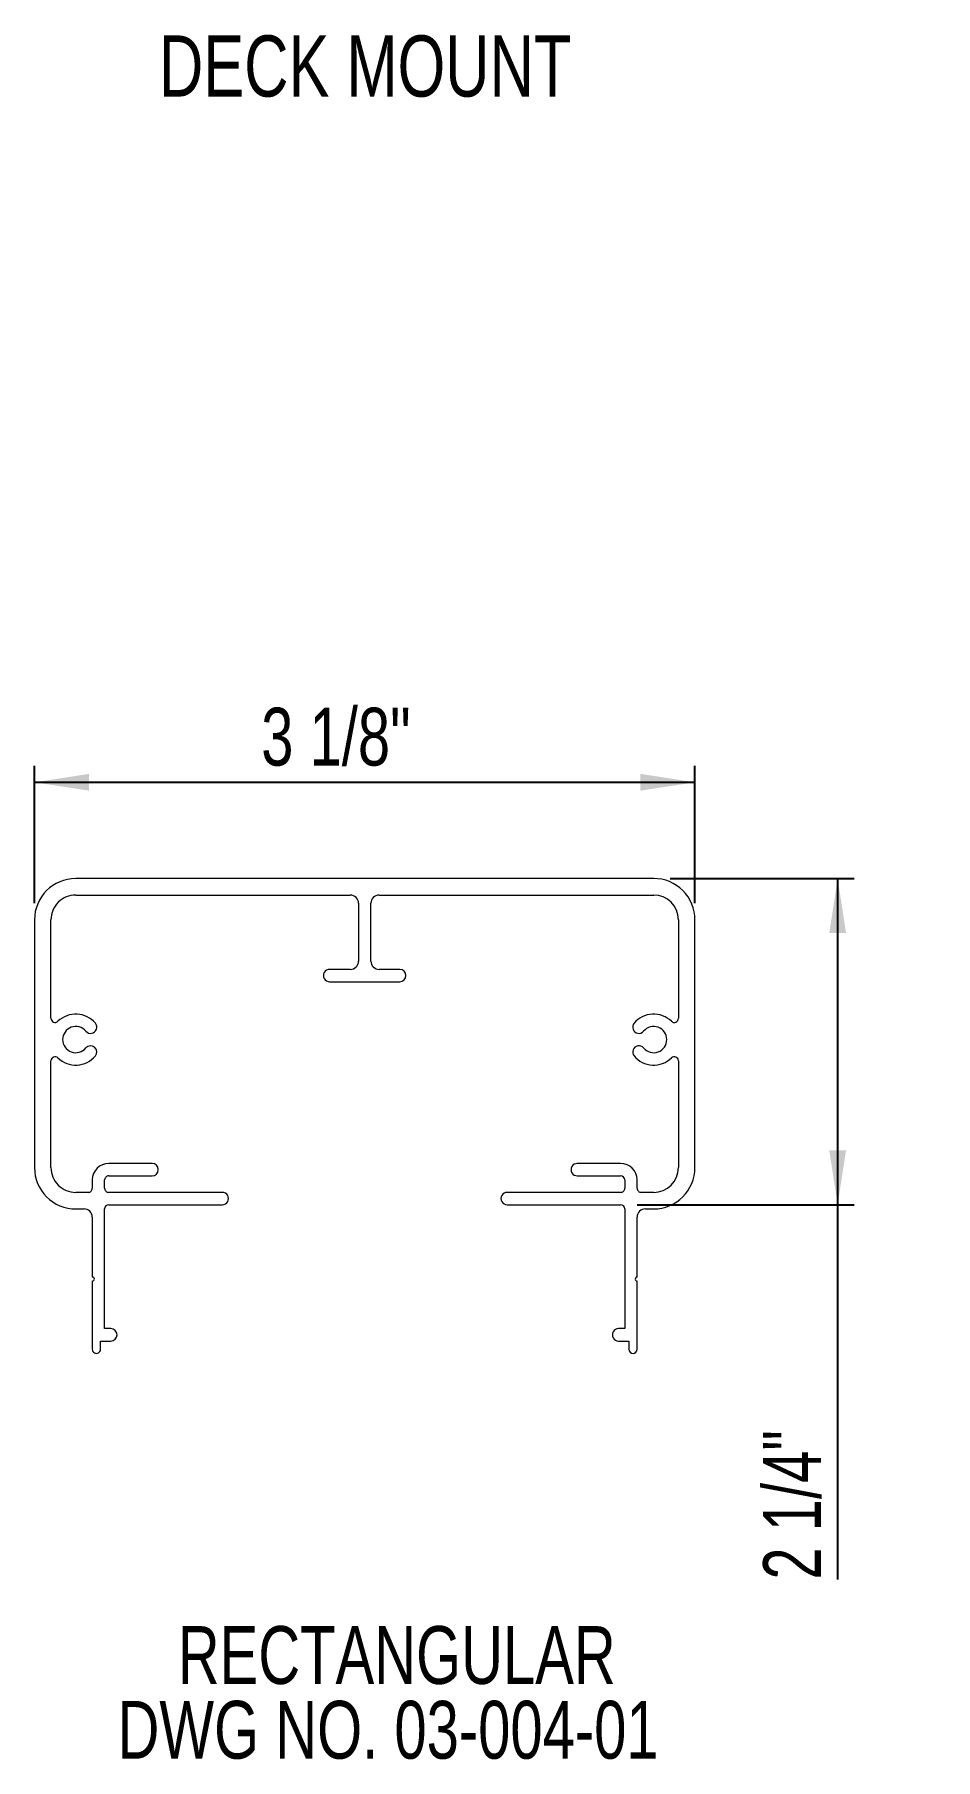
# Model space of a CAD drawing. Header units: inches. Extents: x 0.03 to 2.74, y 0.01 to 1.91.
# Drawn here: x 1.7066 to 1.8856, y 0.7054 to 1.048 of the extents above; entities that cross this region are included whole.
import ezdxf

# ---------------------------------------------------------------- set-up
doc = ezdxf.new("R2010")
doc.units = ezdxf.units.IN
doc.header["$MEASUREMENT"] = 0
doc.layers.add('SLD-0_0', color=7, linetype='Continuous')
doc.styles.add('SLDTEXTSTYLE0', font='TXT', dxfattribs={"width": 0.75})
doc.dimstyles.new('SLDDIMSTYLE8', dxfattribs={"dimtxt": 0.01148293963254593, "dimasz": 0.01083333333333333, "dimexe": 0, "dimexo": 0.0625, "dimgap": 0.002870734908136483, "dimtad": 1, "dimdec": 3, "dimlfac": 2, "dimrnd": 1e-09, "dimzin": 12, "dimdsep": 46, "dimtxsty": 'SLDTEXTSTYLE0', "dimsah": 1, "dimcen": 0.09, "dimadec": 0, "dimazin": 3, "dimtfac": 1, "dimtdec": 3, "dimtofl": 0, "dimtmove": 0, "dimatfit": 3, "dimfxl": 1, "dimfrac": 2, "dimtolj": 1, "dimtzin": 12, "dimarcsym": 0})
doc.dimstyles.new('SLDDIMSTYLE9', dxfattribs={"dimtxt": 0.01148293963254593, "dimasz": 0.01083333333333333, "dimexe": 0, "dimexo": 0.0625, "dimgap": 0.002870734908136483, "dimtad": 1, "dimdec": 3, "dimlfac": 2, "dimrnd": 1e-09, "dimzin": 12, "dimdsep": 46, "dimtxsty": 'SLDTEXTSTYLE0', "dimsah": 1, "dimcen": 0.09, "dimadec": 0, "dimazin": 3, "dimtfac": 1, "dimtdec": 3, "dimtofl": 0, "dimtmove": 0, "dimatfit": 3, "dimfxl": 1, "dimfrac": 2, "dimtolj": 1, "dimtzin": 12, "dimarcsym": 0})

# ---------------------------------------------------------------- blocks, each defined once
blk = doc.blocks.new('SW_NOTE_1')
at = {"layer": 'SLD-0_0', "color": 0, "char_height": 0.01148293963254593, "attachment_point": 2, "style": 'SLDTEXTSTYLE0'}
for s, insert in [('RECTANGULAR', (0.05346743766404195, 0.01480228703806392)), ('DWG NO. 03-004-01', (0.05174100873234083, -4.579213010293457e-05))]:
    blk.add_mtext(s, dxfattribs=dict(at, insert=insert))
blk = doc.blocks.new('_D_8')
at = {"layer": 'SLD-0_0', "color": 7}
for p, q in [((1.706554315222233, 0.8754246240496997), (1.706554315222233, 0.902742706366568)), ((1.837787911022758, 0.8754246240496997), (1.837787911022758, 0.902742706366568)), ((1.706554315222233, 0.8994618664715549), (1.837787911022758, 0.8994618664715549))]:
    blk.add_line(p, q, dxfattribs=at)
for points in [[(1.706554315222233, 0.8994618664715549), (1.717387648555566, 0.8977951998048882), (1.717387648555566, 0.9011285331382216)], [(1.837787911022758, 0.8994618664715549), (1.826954577689425, 0.9011285331382216), (1.826954577689425, 0.8977951998048882)]]:
    blk.add_solid(points, dxfattribs=at)
at = {"layer": 'SLD-0_0', "color": 7, "insert": (1.751605486392815, 0.9142641529367089, 0.0001640419947507572), "char_height": 0.01148293963254593, "attachment_point": 1, "style": 'SLDTEXTSTYLE0'}
blk.add_mtext('3 1/8"', dxfattribs=at)
blk = doc.blocks.new('_D_9')
at = {"layer": 'SLD-0_0', "color": 7}
for p, q in [((1.832866651180238, 0.8803458838922193), (1.86942495208283, 0.8803458838922193)), ((1.866144112187817, 0.8803458838922193), (1.866144112187817, 0.8155492959657102)), ((1.826304971390212, 0.8155492959657102), (1.86942495208283, 0.8155492959657102)), ((1.866144112187817, 0.8155492959657102), (1.866144112187817, 0.7410904735605416))]:
    blk.add_line(p, q, dxfattribs=at)
for points in [[(1.866144112187817, 0.8803458838922193), (1.86447744552115, 0.869512550558886), (1.867810778854484, 0.869512550558886)], [(1.866144112187817, 0.8155492959657102), (1.867810778854484, 0.8263826292990436), (1.86447744552115, 0.8263826292990436)]]:
    blk.add_solid(points, dxfattribs=at)
at = {"layer": 'SLD-0_0', "color": 7, "insert": (1.851341825722663, 0.7410904735605416, 0.0001640419947510281), "char_height": 0.01148293963254593, "attachment_point": 1, "rotation": 90.00000000000041, "style": 'SLDTEXTSTYLE0'}
blk.add_mtext('2 1/4"', dxfattribs=at)

msp = doc.modelspace()

# ---------------------------------------------------------------- linework, layer by layer
at = {"color": 7, "linetype": 'Continuous', "lineweight": 15}
for p, q in [((1.829585811285225, 0.8803458838922239), (1.714756414959765, 0.8803458838922242)), ((1.714756414959766, 0.8770650439972107), (1.769300378214359, 0.8770650439972107)), ((1.770940798161865, 0.8754246240497044), (1.770940798161865, 0.8639416844171587)), ((1.773401428083125, 0.8639416844171582), (1.773401428083125, 0.875424624049704)), ((1.775041848030632, 0.8770650439972107), (1.829585811285225, 0.8770650439972107)), ((1.706554315222233, 0.872143784154691), (1.706554315222233, 0.8229311857294944)), ((1.709835155117246, 0.8525841566078868), (1.709835155117246, 0.8721437841546905)), ((1.834507071127745, 0.872143784154691), (1.834507071127745, 0.8525841566078868)), ((1.837787911022758, 0.822931185729494), (1.837787911022758, 0.8721437841546905)), ((1.769300378214359, 0.8623012644696519), (1.765199328345592, 0.8623012644696515)), ((1.779142897899398, 0.8623012644696515), (1.775041848030632, 0.8623012644696515)), ((1.765199328345592, 0.859840634548392), (1.779142897899398, 0.859840634548392)), ((1.709835155117246, 0.822931185729494), (1.709835155117246, 0.8441312332238049)), ((1.834507071127745, 0.8441312332238049), (1.834507071127744, 0.8229311857294944)), ((1.729930299474201, 0.8237513957032476), (1.721318094749792, 0.8237513957032476)), ((1.823024131495199, 0.8237513957032476), (1.814411926770789, 0.8237513957032476)), ((1.718037254854779, 0.8204705558082345), (1.718037254854779, 0.8188301358607276)), ((1.720497884776038, 0.818830135860728), (1.720497884776038, 0.8204705558082345)), ((1.721318094749792, 0.8212907657819877), (1.729930299474201, 0.8212907657819877)), ((1.814411926770789, 0.8212907657819877), (1.823024131495199, 0.8212907657819872)), ((1.823844341468952, 0.8204705558082345), (1.823844341468952, 0.818830135860728)), ((1.826304971390212, 0.818830135860728), (1.826304971390212, 0.8204705558082345)), ((1.717217044881025, 0.8180099258869744), (1.714756414959765, 0.8180099258869741)), ((1.743873869028007, 0.8180099258869744), (1.721318094749792, 0.8180099258869744)), ((1.721318094749792, 0.8155492959657145), (1.743873869028007, 0.8155492959657145)), ((1.823024131495199, 0.8180099258869744), (1.800468357216984, 0.8180099258869744)), ((1.800468357216984, 0.8155492959657145), (1.823024131495199, 0.8155492959657145)), ((1.829585811285225, 0.8180099258869744), (1.827125181363965, 0.8180099258869744)), ((1.714756414959765, 0.8147290859919609), (1.716396834907272, 0.8147290859919613)), ((1.718037254854779, 0.8130886660444542), (1.718037254854779, 0.801195621425032)), ((1.720497884776039, 0.7909429967531155), (1.720497884776039, 0.8147290859919613)), ((1.823844341468952, 0.8147290859919613), (1.823844341468952, 0.7909429967531162)), ((1.826304971390212, 0.801195621425032), (1.826304971390212, 0.8130886660444542)), ((1.827945391337718, 0.8147290859919613), (1.829585811285225, 0.8147290859919613)), ((1.718037254854779, 0.8003754114512788), (1.718037254854779, 0.7868419468843495)), ((1.826304971390211, 0.7868419468843495), (1.826304971390212, 0.8003754114512788)), ((1.719677674802285, 0.7884823668318562), (1.721728199736668, 0.7884823668318559)), ((1.719677674802285, 0.7868419468843499), (1.719677674802285, 0.7884823668318562)), ((1.721728199736668, 0.7909429967531159), (1.720497884776039, 0.7909429967531155)), ((1.823844341468952, 0.7909429967531162), (1.822614026508322, 0.7909429967531162)), ((1.822614026508322, 0.7884823668318559), (1.824664551442705, 0.7884823668318562)), ((1.824664551442705, 0.7884823668318562), (1.824664551442705, 0.7868419468843492))]:
    msp.add_line(p, q, dxfattribs=at)
for centre, radius, start, end in [((1.714756414959765, 0.872143784154691), 0.008202099737533275, 90, 180), ((1.829585811285225, 0.872143784154691), 0.008202099737532942, 359.9999999999977, 90.0000000000031), ((1.714756414959765, 0.872143784154691), 0.004921259842519787, 89.99999999999483, 180.0000000000124), ((1.769300378214359, 0.8754246240497044), 0.001640419947506855, 1.551092907055851e-11, 89.9999999999845), ((1.775041848030632, 0.875424624049704), 0.001640419947506744, 90, 179.999999999969), ((1.829585811285225, 0.872143784154691), 0.004921259842519787, 1.034061938037467e-11, 90.00000000000517), ((1.769300378214359, 0.8639416844171582), 0.001640419947506411, 270.0000000000008, 3.468349179595584e-11), ((1.775041848030632, 0.8639416844171582), 0.001640419947506744, 179.999999999969, 270.0000000000008), ((1.765199328345592, 0.8610709495090215), 0.001230314960629975, 90, 270.0000000000008), ((1.779142897899398, 0.8610709495090215), 0.001230314960629975, 270.0000000000008, 89.99999999997932), ((1.714756414959765, 0.8483576949158458), 0.005068897637795605, 39.86834155001246, 134.1371942310868), ((1.829585811285225, 0.8483576949158462), 0.005068897637795149, 45.86280576890615, 140.1316584499898), ((1.710655365090999, 0.8525841566078864), 0.0008202099737533164, 179.9999999999767, 314.1371942310972), ((1.714756414959765, 0.8483576949158458), 0.002608267716535549, 39.86834155000992, 320.1316584499959), ((1.717702601878485, 0.8508183248371057), 0.001230314960630113, 219.868341550014, 39.86834155001714), ((1.826639624366505, 0.8508183248371057), 0.001230314960630113, 140.1316584499829, 320.1316584499876), ((1.829585811285225, 0.8483576949158462), 0.002608267716535493, 219.8683415500195, 140.1316584499944), ((1.833686861153992, 0.8525841566078868), 0.0008202099737535538, 225.8628057689095, 6.204371628225921e-11), ((1.717702601878485, 0.845897064994586), 0.0012303149606299, 320.1316584499956, 140.1316584499802), ((1.826639624366505, 0.845897064994586), 0.001230314960630327, 39.86834155001317, 219.8683415500298), ((1.710655365090999, 0.8441312332238049), 0.0008202099737536382, 45.86280576893601, 180), ((1.714756414959765, 0.8483576949158458), 0.00506889763779532, 225.8628057689106, 320.1316584499922), ((1.829585811285225, 0.8483576949158462), 0.005068897637795861, 219.8683415500207, 314.1371942310849), ((1.833686861153992, 0.8441312332238049), 0.000820209973753863, 6.204371628222564e-11, 134.1371942311136), ((1.714756414959765, 0.822931185729494), 0.008202099737533053, 179.9999999999969, 269.9999999999993), ((1.714756414959765, 0.822931185729494), 0.004921259842519898, 180, 270.0000000000008), ((1.721318094749792, 0.8204705558082345), 0.003280839895013155, 90, 180), ((1.729930299474201, 0.8225210807426172), 0.001230314960630419, 270.0000000000111, 90), ((1.814411926770789, 0.8225210807426172), 0.001230314960630419, 90, 270.0000000000008), ((1.823024131495199, 0.8204705558082341), 0.003280839895013488, 9.694330669101035e-12, 90), ((1.829585811285225, 0.8229311857294944), 0.004921259842520009, 270.0000000000008, 0), ((1.829585811285225, 0.8229311857294944), 0.008202099737533164, 270.0000000000039, 359.9999999999965), ((1.721318094749792, 0.8204705558082345), 0.0008202099737535384, 89.99999999996899, 180), ((1.823024131495199, 0.8204705558082341), 0.0008202099737530943, 3.877732267641202e-11, 90), ((1.717217044881025, 0.8188301358607276), 0.0008202099737533164, 270.0000000000008, 6.204371628224243e-11), ((1.721318094749792, 0.8188301358607276), 0.0008202099737539825, 179.9999999999612, 270.0000000000008), ((1.721318094749792, 0.8147290859919613), 0.0008202099737532054, 90, 179.999999999969), ((1.743873869028007, 0.8167796109263444), 0.001230314960629975, 269.9999999999905, 90), ((1.800468357216984, 0.8167796109263444), 0.001230314960629975, 90, 270.0000000000008), ((1.823024131495199, 0.8188301358607276), 0.0008202099737532054, 270.0000000000008, 6.626271803613013e-11), ((1.823024131495199, 0.8147290859919613), 0.0008202099737535384, 0, 90), ((1.827125181363965, 0.8188301358607276), 0.0008202099737535384, 179.9999999999767, 270.0000000000008), ((1.716396834907272, 0.8130886660444545), 0.001640419947506744, 359.9999999999677, 90), ((1.827945391337718, 0.8130886660444545), 0.001640419947506744, 90, 180.0000000000202), ((1.718037254854779, 0.8007855164381557), 0.0004101049868768802, 270.0000000000008, 90), ((1.826304971390212, 0.8007855164381557), 0.0004101049868768802, 90, 270.0000000000008), ((1.721728199736668, 0.7897126817924862), 0.001230314960630308, 270.0000000000008, 90), ((1.822614026508322, 0.7897126817924862), 0.001230314960630308, 90, 270.0000000000111), ((1.718857464828532, 0.7868419468843495), 0.0008202099737535384, 179.999999999969, 3.102185814112961e-11), ((1.825484761416459, 0.7868419468843495), 0.0008202099737533164, 180.000000000067, 0)]:
    msp.add_arc(centre, radius, start, end, dxfattribs=at)

# ---------------------------------------------------------------- block references
at = {"layer": 'SLD-0_0', "color": 7}
msp.add_blockref('SW_NOTE_1', (1.7250718819053, 0.7170587952746174), dxfattribs=at)

# ---------------------------------------------------------------- texts
at = {"layer": 'SLD-0_0', "color": 7, "insert": (1.731292699104476, 1.047803676566306), "char_height": 0.01215277777777778, "attachment_point": 1, "style": 'SLDTEXTSTYLE0'}
msp.add_mtext('DECK MOUNT', dxfattribs=at)

# ---------------------------------------------------------------- dimensions: what is measured, and where the dimension line sits
at = {"layer": 'SLD-0_0', "color": 7}
dim = msp.add_linear_dim(base=(1.837787911022758, 0.8994618664715549), p1=(1.706554315222233, 0.8721437841546865), p2=(1.837787911022758, 0.8721437841546865), text='3 1/8"', dimstyle='SLDDIMSTYLE9', dxfattribs=at)
dim.commit()
dim.dimension.update_dxf_attribs({"geometry": '_D_8', "text_midpoint": (1.772171113122495, 0.8994618664715549)})
dim = msp.add_linear_dim(base=(1.866144112187817, 0.8155492959657102), p1=(1.829585811285225, 0.8803458838922193), p2=(1.823024131495199, 0.8155492959657102), angle=90.0000000000002, text='2 1/4"', dimstyle='SLDDIMSTYLE8', dxfattribs=at)
dim.commit()
dim.dimension.update_dxf_attribs({"geometry": '_D_9', "text_midpoint": (1.866144112187817, 0.7616561002902222)})

doc.saveas('drawing.dxf')
